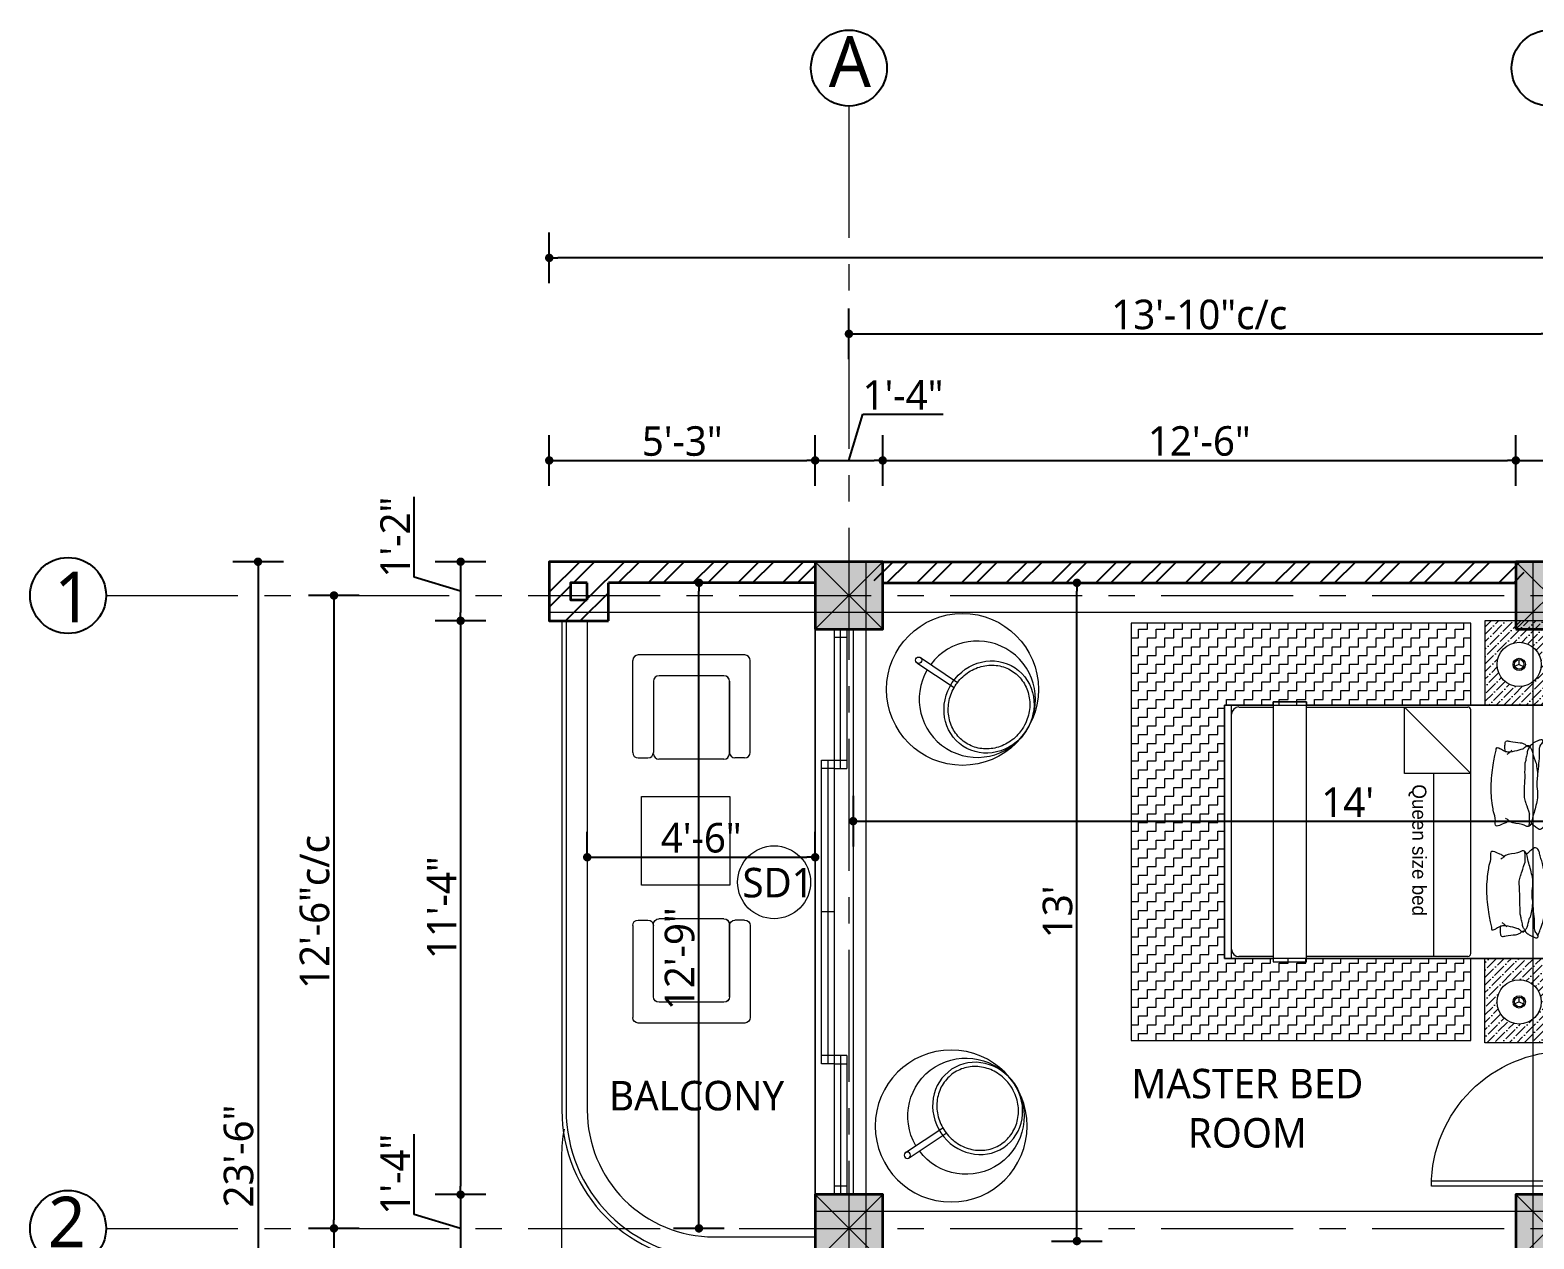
# Model space of a CAD drawing. Header units: inches. Extents: x 17146 to 31738, y -8920 to -2452.
# Drawn here: x 26143.4 to 26499.7, y -5182 to -4895.5 of the extents above; entities that cross this region are included whole.
import ezdxf

# ---------------------------------------------------------------- set-up
doc = ezdxf.new("R2010")
doc.units = ezdxf.units.IN
doc.header["$LTSCALE"] = 25
doc.header["$MEASUREMENT"] = 0
doc.header["$PDMODE"] = 3
doc.linetypes.add('CENTER', pattern=[2, 1.25, -0.25, 0.25, -0.25])
doc.layers.get('Defpoints').update_dxf_attribs({"color": 251})
for name, color, linetype in [('A-HATCH', 7, 'Continuous'), ('Text-external', 7, 'Continuous'), ('Text-internal', 7, 'Continuous')]:
    doc.layers.add(name, color=color, linetype=linetype)
for name, color, linetype, lineweight in [('A_Grid Name', 216, 'Continuous', 5), ('Center line', 252, 'CENTER', 20), ('Column', 130, 'Continuous', 35), ('Dim-external', 151, 'Continuous', 9), ('Dim-internal', 150, 'Continuous', 9), ('Door-window', 40, 'Continuous', 15), ('Elevation2', 212, 'Continuous', 20), ('Elevation3', 74, 'Continuous', 13), ('Furniture', 125, 'Continuous', 20), ('Hatch', 253, 'Continuous', 13), ('sill', 30, 'Continuous', 20), ('text window', 212, 'Continuous', 20), ('Wall-Section', 6, 'Continuous', 35)]:
    doc.layers.add(name, color=color, linetype=linetype, lineweight=lineweight)
doc.styles.add('caption 1in-8ft', font='trebuc.ttf', dxfattribs={"height": 12})
doc.styles.add('int text 1in-8ft', font='trebuc.ttf', dxfattribs={"height": 7})
doc.styles.add('WD-75', font='ARIALN.TTF', dxfattribs={"height": 150})
doc.dimstyles.new('dim 1in-8ft', dxfattribs={"dimtxt": 7, "dimasz": 2, "dimexe": 6, "dimexo": 6, "dimgap": 1, "dimtad": 1, "dimdec": 0, "dimzin": 0, "dimdsep": 46, "dimlunit": 4, "dimtxsty": 'int text 1in-8ft', "dimblk": 'DOT', "dimcen": 4, "dimdle": 6, "dimclrt": 7, "dimadec": 0, "dimazin": 0, "dimtfac": 1, "dimtdec": 0, "dimtofl": 0, "dimtmove": 0, "dimatfit": 3, "dimfxl": 6, "dimfxlon": 1, "dimtolj": 1, "dimtzin": 0, "dimarcsym": 0})
doc.dimstyles.new('dim 1in-8ft c-c', dxfattribs={"dimtxt": 7, "dimasz": 2, "dimexe": 6, "dimexo": 6, "dimgap": 1, "dimtad": 1, "dimdec": 0, "dimzin": 0, "dimdsep": 46, "dimlunit": 4, "dimtxsty": 'int text 1in-8ft', "dimblk": 'DOT', "dimcen": 4, "dimdle": 6, "dimclrt": 7, "dimadec": 0, "dimazin": 0, "dimtfac": 1, "dimtdec": 0, "dimtofl": 0, "dimtmove": 0, "dimatfit": 3, "dimfxl": 6, "dimfxlon": 1, "dimtolj": 1, "dimtzin": 0, "dimarcsym": 0})

# ---------------------------------------------------------------- blocks, each defined once
blk = doc.blocks.new('*U10')
at = {"lineweight": 20}
for points in [[(-2, 1.5), (-2, 33.5), (-3.25, 33.47), (-3.25, 1.5)], [(-36, 1.5), (-36, -1.5), (-33.5, -1.5), (-33.5, 0.25), (-34, 0.25), (-34, 1.5)], [(0, 1.5), (0, -1.5), (-2.5, -1.5), (-2.5, 0.25), (-2, 0.25), (-2, 1.5)]]:
    blk.add_lwpolyline(points, close=True, dxfattribs=at)
at = {"lineweight": 13}
blk.add_arc((-2, 1.5), 32, 90, 180, dxfattribs=at)
at = {"layer": 'Defpoints'}
blk.add_line((-2.5, 0.25), (-33.5, 0.25), dxfattribs=at)
blk = doc.blocks.new('col')
at = {"layer": 'Hatch'}
h = blk.add_hatch(color=256, dxfattribs=at)
h.dxf.hatch_style = 1
h.paths.add_polyline_path([(-8, -8), (8, -8), (8, 8), (-8, 8)])
at = {"layer": 'Column'}
blk.add_lwpolyline([(-8, -8), (8, -8), (8, 8), (-8, 8)], close=True, dxfattribs=at)
at = {"layer": 'Dim-external'}
for p, q in [((-8, 8), (8, -8)), ((8, 8), (-8, -8))]:
    blk.add_line(p, q, dxfattribs=at)
blk = doc.blocks.new('gridd')
at = {"layer": 'Dim-external'}
for p in [(2, 0), (168, 0), (2, -150), (168, -150)]:
    blk.add_blockref('col', p, dxfattribs=at)
blk = doc.blocks.new('GFHH')
at = {"layer": 'Elevation2', "linetype": 'ByBlock'}
h = blk.add_hatch(dxfattribs=at)
h.set_pattern_fill('ZIGZAG', color=252, scale=500)
h.set_pattern_definition([(360, (690508.877, -565585.635), (62.5, 62.5), [62.5, -62.5]), (90, (690571.377, -565585.635), (-62.5, 62.5), [62.5, -62.5])])
edge = h.paths.add_edge_path()
edge.add_line((-650, 900), (-650, 1484))
edge.add_line((-650, 1484), (-3065, 1484))
edge.add_line((-3065, 1484), (-3065, -1484))
edge.add_line((-3065, -1484), (-650, -1484))
edge.add_line((-650, -1484), (-650, -900))
edge.add_line((-650, -900), (-2400, -900))
edge.add_line((-2400, -900), (-2400, 900))
edge.add_line((-2400, 900), (-650, 900))
at = {"layer": 'Hatch', "true_color": 0x8a5224}
h = blk.add_hatch(dxfattribs=at)
h.set_pattern_fill('ANSI36', color=27, scale=300)
edge = h.paths.add_edge_path(flags=16)
edge.add_arc((-306, 1190), 157, 0, 360)
edge = h.paths.add_edge_path()
edge.add_line((-50, 900), (-50, 1500))
edge.add_line((-50, 1500), (-550, 1500))
edge.add_line((-550, 1500), (-550, 900))
edge.add_line((-550, 900), (-50, 900))
h = blk.add_hatch(dxfattribs=at)
h.set_pattern_fill('ANSI36', color=27, scale=300)
edge = h.paths.add_edge_path(flags=16)
edge.add_arc((-306, -1210), 157, 0, 360)
edge = h.paths.add_edge_path()
edge.add_line((-50, -900), (-50, -1500))
edge.add_line((-50, -1500), (-550, -1500))
edge.add_line((-550, -1500), (-550, -900))
edge.add_line((-550, -900), (-50, -900))
at = {"layer": 'Elevation2', "linetype": 'ByBlock'}
for points in [[(-50, 900), (-50, 1500), (-550, 1500), (-550, 900), (-50, 900)], [(-2400, -900), (-2400, 900)], [(-2055, 900), (-2400, 900)], [(-2055, 900), (-2055, 925), (-1817, 925), (-1817, 900)], [(-1817, -900), (0, -900), (0, 900), (-1817, 900)], [(-2398, -900), (-2055, -900)], [(-2055, -900), (-2055, -925), (-1817, -925), (-1817, -900)], [(-50, -900), (-50, -1500), (-550, -1500), (-550, -900), (-50, -900)]]:
    blk.add_lwpolyline(points, dxfattribs=at)
at = {"layer": 'Elevation3', "linetype": 'ByBlock'}
for p, q in [((-2400, 900), (-2055, 900)), ((-2400, 900), (-2055, 900)), ((-2400, 900), (-2400, -900)), ((-2400, 900), (-2400, -900)), ((-2350, -900), (-2350, 900)), ((-2298, 887), (-2055, 887)), ((-2055, 925), (-2055, -925)), ((-1817, 925), (-2055, 925)), ((-1817, -925), (-1817, 925)), ((-1817, 887), (-671, 887)), ((-1122, 415), (-1122, 887)), ((-1122, 887), (-650, 415)), ((-671, 887), (-671, 887)), ((-650, 900), (-50, 900)), ((-650, -866), (-650, 866)), ((-650, 415), (-1122, 415)), ((-912, -887), (-912, 415)), ((-2400, -900), (-2325, -900)), ((-2400, -900), (-2055, -900)), ((-2265, -887), (-2298, -887)), ((-2055, -887), (-2298, -887)), ((-2055, -925), (-1817, -925)), ((-671, -887), (-1817, -887)), ((-50, -900), (-1817, -900)), ((-1817, -900), (-50, -900)), ((-671, -887), (-671, -887)), ((-650, -900), (-650, -900))]:
    blk.add_line(p, q, dxfattribs=at)
at = {"layer": 'Elevation3', "color": 252, "linetype": 'ByBlock'}
blk.add_lwpolyline([(-650, 900), (-650, 1484), (-3065, 1484), (-3065, -1484), (-650, -1484), (-650, -900), (-2400, -900), (-2400, 900), (-650, 900)], dxfattribs=at)
at = {"layer": 'Elevation3', "linetype": 'ByBlock'}
for points in [[(-306, 1190), (-337, 1177)], [(-306, 1190), (-306, 1224)], [(-306, 1190), (-275, 1176)], [(-50, -900), (-50, 900)], [(-306, -1210), (-337, -1223)], [(-306, -1210), (-306, -1176)], [(-306, -1210), (-275, -1224)]]:
    blk.add_lwpolyline(points, dxfattribs=at)
for centre, radius in [((-306, 1190), 157), ((-306, 1190), 43.9), ((-306, 1190), 34), ((-306, -1210), 157), ((-306, -1210), 43.9), ((-306, -1210), 34)]:
    blk.add_circle(centre, radius, dxfattribs=at)
for centre, radius, start, end in [((-2298, 835), 52.5, 90, 179.9999), ((-671, 866), 21, 360, 90), ((-2298, -835), 52.5, 180, 269.9997), ((-671, -866), 21, 270, 360)]:
    blk.add_arc(centre, radius, start, end, dxfattribs=at)
for points, knots in [([(-406, 573), (-407, 586), (-409, 605), (-406, 627), (-406, 642), (-389, 650), (-372, 639), (-292, 634), (-274, 627), (-261, 619), (-252, 611), (-244, 607), (-234, 605), (-225, 618), (-209, 626), (-194, 642), (-175, 646), (-160, 655), (-143, 658), (-137, 645), (-142, 634), (-151, 624), (-160, 609), (-165, 591), (-164, 573), (-164, 513), (-170, 460), (-176, 411)], [0, 0, 0, 0, 39.279679, 56.298797, 67.843727, 83.025594, 100.916595, 124.893337, 144.655275, 159.022917, 170.926251, 178.741009, 186.714563, 200.228748, 218.957243, 241.653385, 263.756398, 274.120971, 296.098831, 301.18415, 313.507406, 328.27079, 343.925505, 365.299491, 382.763969, 396.259244, 544.552639, 544.552639, 544.552639, 544.552639]), ([(-469, 579), (-473, 567), (-480, 538), (-491, 485), (-499, 418), (-506, 340), (-505, 261), (-497, 195), (-488, 134), (-470, 95), (-480, 39), (-445, 42), (-421, 59), (-394, 64), (-381, 82), (-365, 61), (-283, 57), (-262, 41), (-243, 34), (-221, 50), (-215, 89), (-201, 136), (-186, 188), (-173, 243), (-178, 306), (-183, 358), (-173, 406), (-182, 448), (-185, 492), (-207, 532), (-209, 571), (-227, 598), (-245, 622), (-268, 595), (-292, 585), (-376, 565), (-407, 571), (-431, 586), (-450, 597), (-471, 599), (-470, 587), (-469, 579)], [0, 0, 0, 0, 37.675347, 90.949896, 161.600006, 241.028952, 326.329738, 396.799252, 441.386682, 506.500813, 543.556107, 555.733149, 600.114079, 630.749821, 640.498362, 652.454963, 690.466927, 711.616066, 730.444411, 744.806435, 787.228832, 842.265528, 892.665084, 948.518294, 1012.501781, 1081.053029, 1102.591058, 1159.126257, 1207.214011, 1234.191709, 1292.56178, 1315.805567, 1338.439412, 1362.510795, 1396.721915, 1424.668303, 1450.723197, 1483.408718, 1509.994007, 1519.126789, 1537.654429, 1537.654429, 1537.654429, 1537.654429]), ([(-359, 579), (-364, 573), (-375, 562), (-388, 553), (-395, 549)], [0, 0, 0, 0, 21.269619, 46.30416, 46.30416, 46.30416, 46.30416]), ([(-227, 614), (-228, 610), (-229, 602), (-239, 593), (-247, 583), (-250, 566), (-250, 548), (-259, 524), (-259, 498), (-267, 492), (-267, 468), (-266, 447), (-268, 428), (-267, 411), (-267, 400), (-267, 396)], [0, 0, 0, 0, 16.162314, 30.232094, 46.460824, 64.88182, 93.37719, 114.890434, 156.852411, 189.510156, 215.472282, 244.719372, 266.910563, 290.501654, 307.226996, 307.226996, 307.226996, 307.226996]), ([(-140, 638), (-138, 633), (-129, 616), (-121, 589), (-106, 554), (-100, 518), (-86, 475), (-87, 419), (-87, 356), (-87, 295), (-87, 244), (-86, 203), (-99, 166), (-107, 131), (-117, 91), (-127, 60), (-133, 34), (-145, 22), (-158, 13), (-177, 24), (-194, 35), (-209, 50), (-217, 57), (-220, 61)], [0, 0, 0, 0, 16.93626, 54.963102, 85.384586, 131.157263, 163.522863, 220.606873, 297.164288, 352.356861, 404.878817, 450.357535, 473.036625, 521.833866, 559.621534, 594.836482, 621.302432, 635.790156, 646.939544, 663.821432, 694.441308, 711.44347, 726.489475, 726.489475, 726.489475, 726.489475]), ([(-267, 396), (-272, 259), (-271, 244), (-263, 220), (-258, 198), (-232, 124)], [474.121553, 474.121553, 474.121553, 474.121553, 484.878784, 533.450276, 568.269013, 568.269013, 568.269013, 568.269013]), ([(-237, 39), (-235, 47), (-231, 64), (-233, 93), (-232, 114), (-232, 124)], [0.869434, 0.869434, 0.869434, 0.869434, 30.757575, 68.157145, 107.969584, 107.969584, 107.969584, 107.969584]), ([(-374, 74), (-377, 76), (-386, 85), (-396, 92), (-403, 96)], [11.828702, 11.828702, 11.828702, 11.828702, 26.587025, 57.880202, 57.880202, 57.880202, 57.880202]), ([(-503, -678), (-506, -666), (-513, -636), (-524, -583), (-532, -516), (-539, -438), (-538, -359), (-530, -293), (-521, -232), (-504, -193), (-514, -138), (-478, -140), (-455, -157), (-427, -163), (-414, -180), (-398, -159), (-316, -155), (-295, -140), (-276, -132), (-254, -149), (-248, -188), (-235, -234), (-220, -286), (-207, -342), (-211, -405), (-217, -456), (-207, -505), (-215, -546), (-219, -591), (-241, -630), (-242, -669), (-261, -696), (-279, -721), (-301, -693), (-325, -684), (-410, -663), (-440, -669), (-465, -685), (-483, -696), (-505, -698), (-504, -686), (-503, -678)], [0, 0, 0, 0, 37.675347, 90.949896, 161.600006, 241.028952, 326.329738, 396.799252, 441.386682, 506.500813, 543.556107, 555.733149, 600.114079, 630.749821, 640.498362, 652.454963, 690.466927, 711.616066, 730.444411, 744.806435, 787.228832, 842.265528, 892.665084, 948.518294, 1012.501781, 1081.053029, 1102.591058, 1159.126257, 1207.214011, 1234.191709, 1292.56178, 1315.805567, 1338.439412, 1362.510795, 1396.721915, 1424.668303, 1450.723197, 1483.408718, 1509.994007, 1519.126789, 1537.654429, 1537.654429, 1537.654429, 1537.654429]), ([(-408, -172), (-410, -175), (-419, -183), (-429, -190), (-436, -195)], [11.828702, 11.828702, 11.828702, 11.828702, 26.587025, 57.880202, 57.880202, 57.880202, 57.880202]), ([(-270, -137), (-268, -145), (-264, -163), (-266, -191), (-266, -212), (-266, -222)], [0.869434, 0.869434, 0.869434, 0.869434, 30.757575, 68.157145, 107.969584, 107.969584, 107.969584, 107.969584]), ([(-174, -736), (-171, -731), (-163, -715), (-154, -688), (-139, -652), (-134, -616), (-120, -573), (-120, -517), (-120, -455), (-120, -393), (-120, -342), (-119, -301), (-132, -264), (-140, -229), (-151, -190), (-161, -158), (-166, -133), (-178, -120), (-191, -111), (-210, -122), (-227, -134), (-242, -148), (-250, -156), (-254, -159)], [0, 0, 0, 0, 16.93626, 54.963102, 85.384586, 131.157263, 163.522863, 220.606873, 297.164288, 352.356861, 404.878817, 450.357535, 473.036625, 521.833866, 559.621534, 594.836482, 621.302432, 635.790156, 646.939544, 663.821432, 694.441308, 711.44347, 726.489475, 726.489475, 726.489475, 726.489475]), ([(-301, -494), (-306, -358), (-305, -342), (-296, -318), (-291, -296), (-266, -222)], [474.121553, 474.121553, 474.121553, 474.121553, 484.878784, 533.450276, 568.269013, 568.269013, 568.269013, 568.269013]), ([(-440, -671), (-440, -684), (-442, -703), (-440, -725), (-439, -741), (-422, -748), (-405, -738), (-325, -733), (-308, -725), (-294, -717), (-286, -709), (-277, -706), (-267, -704), (-258, -717), (-242, -725), (-227, -740), (-208, -744), (-193, -754), (-176, -756), (-170, -743), (-175, -732), (-184, -722), (-193, -707), (-198, -689), (-197, -672), (-197, -612), (-204, -558), (-210, -509)], [0, 0, 0, 0, 39.279679, 56.298797, 67.843727, 83.025594, 100.916595, 124.893337, 144.655275, 159.022917, 170.926251, 178.741009, 186.714563, 200.228748, 218.957243, 241.653385, 263.756398, 274.120971, 296.098831, 301.18415, 313.507406, 328.27079, 343.925505, 365.299491, 382.763969, 396.259244, 544.552639, 544.552639, 544.552639, 544.552639]), ([(-260, -713), (-261, -708), (-263, -700), (-272, -691), (-280, -681), (-283, -664), (-283, -646), (-292, -623), (-293, -597), (-300, -590), (-300, -566), (-299, -546), (-301, -526), (-300, -509), (-301, -498), (-301, -494)], [0, 0, 0, 0, 16.162314, 30.232094, 46.460824, 64.88182, 93.37719, 114.890434, 156.852411, 189.510156, 215.472282, 244.719372, 266.910563, 290.501654, 307.226996, 307.226996, 307.226996, 307.226996]), ([(-393, -677), (-398, -672), (-408, -660), (-421, -652), (-428, -647)], [0, 0, 0, 0, 21.269619, 46.30416, 46.30416, 46.30416, 46.30416])]:
    blk.add_open_spline(points, degree=3, knots=knots, dxfattribs=at)
at = {"layer": 'Text-external', "insert": (-966, -131), "char_height": 100, "attachment_point": 2, "rotation": 270, "style": 'WD-75'}
blk.add_mtext_dynamic_manual_height_columns('{\\fCentury Gothic|b0|i0|c0|p34;Queen size bed}', width=1921.11, gutter_width=1, heights=[0], dxfattribs=at)
blk = doc.blocks.new('Cocoon')
for p, q in [((0, 0.75), (-10.61, 0.75)), ((0, -0.75), (-10.61, -0.75))]:
    blk.add_line(p, q)
for centre, radius in [((-12.49, 0), 18), ((0, 0), 0.75)]:
    blk.add_circle(centre, radius)
blk.add_arc((-16.7, 0), 13.78, 3.1193, 356.8807)
blk.add_ellipse((-20.03, 0), major_axis=(0, 11.13), ratio=0.938886, start_param=-4.712389, end_param=1.570796)
blk.add_open_spline([(-29.49, 0), (-29.49, -0.74), (-29.41, -1.49), (-29, -3.43), (-28.54, -4.6), (-27.24, -6.68), (-26.41, -7.58), (-24.51, -9.01), (-23.44, -9.53), (-21.19, -10.13), (-20.02, -10.21), (-17.73, -9.91), (-16.61, -9.53), (-14.56, -8.36), (-13.64, -7.57), (-12.12, -5.68), (-11.52, -4.58), (-10.74, -2.22), (-10.55, -0.96), (-10.62, 1.55), (-10.87, 2.79), (-11.78, 5.1), (-12.44, 6.16), (-14.06, 7.95), (-15.02, 8.68), (-17.12, 9.72), (-18.26, 10.03), (-20.57, 10.19), (-21.73, 10.05), (-23.94, 9.31), (-24.98, 8.72), (-26.8, 7.18), (-27.58, 6.22), (-28.77, 4.07), (-29.17, 2.87), (-29.45, 1.09), (-29.49, 0.55), (-29.49, 0)], degree=3, knots=[-4.712389, -4.712389, -4.712389, -4.712389, -4.493837, -4.493837, -4.124866, -4.124866, -3.755896, -3.755896, -3.386925, -3.386925, -3.017955, -3.017955, -2.648984, -2.648984, -2.280014, -2.280014, -1.911043, -1.911043, -1.542073, -1.542073, -1.173102, -1.173102, -0.804132, -0.804132, -0.435161, -0.435161, -0.066191, -0.066191, 0.30278, 0.30278, 0.67175, 0.67175, 1.040721, 1.040721, 1.409691, 1.409691, 1.570796, 1.570796, 1.570796, 1.570796])
blk = doc.blocks.new('sd')
at = {"layer": 'Door-window'}
for p, q in [((0, 135), (0, 102)), ((3, 135), (0, 135)), ((3, 133), (0, 133)), ((1.5, 102), (1.5, 135)), ((3, 135), (3, 102)), ((-1.5, 104), (-1.5, 32)), ((0, 104), (3, 104)), ((0, 102), (-3, 102)), ((0, 102), (3, 102)), ((0, 68), (-3, 68)), ((0, 34), (-3, 34)), ((0, 34), (0, 1)), ((3, 34), (0, 34)), ((1.5, 34), (1.5, 1)), ((3, 34), (3, 1)), ((0, 32), (3, 32)), ((3, 3), (0, 3)), ((3, 1), (0, 1))]:
    blk.add_line(p, q, dxfattribs=at)
blk.add_lwpolyline([(-3, 104), (0, 104), (0, 32), (-3, 32)], close=True, dxfattribs=at)
blk = doc.blocks.new('sofa_1seater')
for p, q in [((15.4, 0.01), (-15.4, -0.01)), ((-17, -28.25), (-17, -1.61)), ((17, -28.22), (17, -1.59)), ((-11, -7.61), (-11, -28.25)), ((9.4, -6.01), (-9.4, -6.01)), ((11, -7.56), (11, -28.61)), ((11, -7.59), (11, -28.59)), ((11, -28.59), (11, -7.59)), ((-15.4, -29.85), (-12.6, -29.85)), ((9.4, -30.21), (-9.4, -30.21)), ((15.4, -29.82), (12.6, -29.82))]:
    blk.add_line(p, q)
for centre, major_axis, start_param, end_param in [((15.4, -1.59), (-1.13, 1.13), 3.926991, 5.497787), ((-15.4, -1.61), (1.13, 1.13), 0.785398, 2.356194), ((-9.4, -7.61), (1.13, 1.13), 0.785398, 2.356194), ((9.4, -7.59), (-1.13, 1.13), 3.926991, 5.497787), ((9.4, -7.59), (-1.13, 1.13), 3.926991, 5.497787), ((9.4, -7.61), (-1.13, 1.13), 3.926991, 5.497787), ((-15.4, -28.25), (-1.13, 1.13), 0.785398, 2.356194), ((-12.6, -28.25), (1.13, 1.13), 3.926991, 5.497787), ((-9.4, -28.61), (-1.13, 1.13), 0.785398, 2.356194), ((9.4, -28.59), (1.13, 1.13), 3.926991, 5.497787), ((9.4, -28.59), (1.13, 1.13), 3.926991, 5.497787), ((9.4, -28.61), (1.13, 1.13), 3.926991, 5.497787), ((12.6, -28.22), (-1.13, 1.13), 0.785398, 2.356194), ((15.4, -28.22), (1.13, 1.13), 3.926991, 5.497787)]:
    blk.add_ellipse(centre, major_axis=major_axis, ratio=1, start_param=start_param, end_param=end_param)
blk = doc.blocks.new('grid')
at = {"layer": 'Center line'}
for p, q in [((1, 115), (1, -388.73)), ((-175, -1), (774, -1)), ((-175, -151), (774, -151))]:
    blk.add_line(p, q, dxfattribs=at)
at = {"layer": 'Text-external'}
for centre in [(1, 124), (167, 124), (-184, -1), (-184, -151)]:
    blk.add_circle(centre, 9, dxfattribs=at)
at = {"layer": 'Text-external', "char_height": 12, "attachment_point": 1, "style": 'caption 1in-8ft'}
for s, insert, width in [('A', (-3.77, 131.52), 130.1671), ('1', (-187.28, 4.63), 5.971), ('2', (-188.77, -143.48), 7.7183)]:
    blk.add_mtext(s, dxfattribs=dict(at, insert=insert, width=width))
blk = doc.blocks.new('_Dot')
at = {"color": 0, "linetype": 'ByBlock', "lineweight": -2}
blk.add_line((-0.5, 0), (-1, 0), dxfattribs=at)
at = {"color": 0, "linetype": 'ByBlock', "const_width": 0.5}
blk.add_lwpolyline([(-0.25, 0, 1), (0.25, 0, 1)], format="xyb", close=True, dxfattribs=at)
blk = doc.blocks.new('*D281')
at = {"layer": 'Defpoints', "color": 0, "transparency": 16777216}
for p in [(26329.44, -4997.48), (26266.44, -5021.48), (26329.44, -5021.48)]:
    blk.add_point(p, dxfattribs=at)
at = {"layer": 'Dim-external', "color": 0, "lineweight": -2, "transparency": 16777216}
for p, q in [((26266.44, -5003.48), (26266.44, -4991.48)), ((26329.44, -5003.48), (26329.44, -4991.48)), ((26268.44, -4997.48), (26327.44, -4997.48))]:
    blk.add_line(p, q, dxfattribs=at)
at = {"layer": 'Dim-external', "color": 0, "lineweight": -2, "transparency": 16777216, "xscale": 2, "yscale": 2, "zscale": 2, "rotation": 180}
blk.add_blockref('_Dot', (26266.44, -4997.48), dxfattribs=at)
at = {"layer": 'Dim-external', "color": 0, "lineweight": -2, "transparency": 16777216, "xscale": 2, "yscale": 2, "zscale": 2}
blk.add_blockref('_Dot', (26329.44, -4997.48), dxfattribs=at)
at = {"layer": 'Dim-external', "color": 7, "transparency": 16777216, "insert": (26297.94, -4992.92), "char_height": 7, "attachment_point": 5, "style": 'int text 1in-8ft'}
blk.add_mtext('\\A1;5\'-3"', dxfattribs=at)
blk = doc.blocks.new('*D282')
at = {"layer": 'Defpoints', "color": 0, "transparency": 16777216}
for p in [(26345.44, -4997.48), (26329.44, -5021.48), (26345.44, -5021.48)]:
    blk.add_point(p, dxfattribs=at)
at = {"layer": 'Dim-external', "color": 0, "lineweight": -2, "transparency": 16777216}
for p, q in [((26337.44, -4997.48), (26340.74, -4986.48)), ((26340.74, -4986.48), (26359.77, -4986.48)), ((26329.44, -5003.48), (26329.44, -4991.48)), ((26345.44, -5003.48), (26345.44, -4991.48)), ((26331.44, -4997.48), (26343.44, -4997.48))]:
    blk.add_line(p, q, dxfattribs=at)
at = {"layer": 'Dim-external', "color": 0, "lineweight": -2, "transparency": 16777216, "xscale": 2, "yscale": 2, "zscale": 2, "rotation": 180}
blk.add_blockref('_Dot', (26329.44, -4997.48), dxfattribs=at)
at = {"layer": 'Dim-external', "color": 0, "lineweight": -2, "transparency": 16777216, "xscale": 2, "yscale": 2, "zscale": 2}
blk.add_blockref('_Dot', (26345.44, -4997.48), dxfattribs=at)
at = {"layer": 'Dim-external', "color": 7, "transparency": 16777216, "insert": (26350.25, -4981.98), "char_height": 7, "attachment_point": 5, "style": 'int text 1in-8ft'}
blk.add_mtext('\\A1;1\'-4"', dxfattribs=at)
blk = doc.blocks.new('*D283')
at = {"layer": 'Defpoints', "color": 0, "transparency": 16777216}
for p in [(26495.44, -4997.48), (26345.44, -5021.48), (26495.44, -5021.48)]:
    blk.add_point(p, dxfattribs=at)
at = {"layer": 'Dim-external', "color": 0, "lineweight": -2, "transparency": 16777216}
for p, q in [((26345.44, -5003.48), (26345.44, -4991.48)), ((26495.44, -5003.48), (26495.44, -4991.48)), ((26347.44, -4997.48), (26493.44, -4997.48))]:
    blk.add_line(p, q, dxfattribs=at)
at = {"layer": 'Dim-external', "color": 0, "lineweight": -2, "transparency": 16777216, "xscale": 2, "yscale": 2, "zscale": 2, "rotation": 180}
blk.add_blockref('_Dot', (26345.44, -4997.48), dxfattribs=at)
at = {"layer": 'Dim-external', "color": 0, "lineweight": -2, "transparency": 16777216, "xscale": 2, "yscale": 2, "zscale": 2}
blk.add_blockref('_Dot', (26495.44, -4997.48), dxfattribs=at)
at = {"layer": 'Dim-external', "color": 7, "transparency": 16777216, "insert": (26420.44, -4992.91), "char_height": 7, "attachment_point": 5, "style": 'int text 1in-8ft'}
blk.add_mtext('\\A1;12\'-6"', dxfattribs=at)
blk = doc.blocks.new('*D284')
at = {"layer": 'Defpoints', "color": 0, "transparency": 16777216}
for p in [(26511.44, -4997.48), (26495.44, -5021.48), (26511.44, -5021.48)]:
    blk.add_point(p, dxfattribs=at)
at = {"layer": 'Dim-external', "color": 0, "lineweight": -2, "transparency": 16777216}
for p, q in [((26503.44, -4997.48), (26506.74, -4986.48)), ((26506.74, -4986.48), (26525.77, -4986.48)), ((26495.44, -5003.48), (26495.44, -4991.48)), ((26511.44, -5003.48), (26511.44, -4991.48)), ((26497.44, -4997.48), (26509.44, -4997.48))]:
    blk.add_line(p, q, dxfattribs=at)
at = {"layer": 'Dim-external', "color": 0, "lineweight": -2, "transparency": 16777216, "xscale": 2, "yscale": 2, "zscale": 2, "rotation": 180}
blk.add_blockref('_Dot', (26495.44, -4997.48), dxfattribs=at)
at = {"layer": 'Dim-external', "color": 0, "lineweight": -2, "transparency": 16777216, "xscale": 2, "yscale": 2, "zscale": 2}
blk.add_blockref('_Dot', (26511.44, -4997.48), dxfattribs=at)
at = {"layer": 'Dim-external', "color": 7, "transparency": 16777216, "insert": (26516.25, -4981.98), "char_height": 7, "attachment_point": 5, "style": 'int text 1in-8ft'}
blk.add_mtext('\\A1;1\'-4"', dxfattribs=at)
blk = doc.blocks.new('*D250')
at = {"layer": 'Defpoints', "color": 0, "transparency": 16777216}
for p in [(26503.44, -4967.48), (26337.44, -5021.48), (26503.44, -5021.48)]:
    blk.add_point(p, dxfattribs=at)
at = {"layer": 'Dim-external', "color": 0, "lineweight": -2, "transparency": 16777216}
for p, q in [((26337.44, -4973.48), (26337.44, -4961.48)), ((26503.44, -4973.48), (26503.44, -4961.48)), ((26339.44, -4967.48), (26501.44, -4967.48))]:
    blk.add_line(p, q, dxfattribs=at)
at = {"layer": 'Dim-external', "color": 0, "lineweight": -2, "transparency": 16777216, "xscale": 2, "yscale": 2, "zscale": 2, "rotation": 180}
blk.add_blockref('_Dot', (26337.44, -4967.48), dxfattribs=at)
at = {"layer": 'Dim-external', "color": 0, "lineweight": -2, "transparency": 16777216, "xscale": 2, "yscale": 2, "zscale": 2}
blk.add_blockref('_Dot', (26503.44, -4967.48), dxfattribs=at)
at = {"layer": 'Dim-external', "color": 7, "transparency": 16777216, "insert": (26420.44, -4962.92), "char_height": 7, "attachment_point": 5, "style": 'int text 1in-8ft'}
blk.add_mtext('\\A1;13\'-10"c/c', dxfattribs=at)
blk = doc.blocks.new('*D253')
at = {"layer": 'Defpoints', "color": 0, "transparency": 16777216}
for p in [(26266.44, -4949.48), (26266.44, -5021.48), (26913.44, -5021.48)]:
    blk.add_point(p, dxfattribs=at)
at = {"layer": 'Dim-external', "color": 0, "lineweight": -2, "transparency": 16777216}
for p, q in [((26266.44, -4955.48), (26266.44, -4943.48)), ((26913.44, -4955.48), (26913.44, -4943.48)), ((26911.44, -4949.48), (26268.44, -4949.48))]:
    blk.add_line(p, q, dxfattribs=at)
at = {"layer": 'Dim-external', "color": 0, "lineweight": -2, "transparency": 16777216, "xscale": 2, "yscale": 2, "zscale": 2, "rotation": 180}
blk.add_blockref('_Dot', (26266.44, -4949.48), dxfattribs=at)
at = {"layer": 'Dim-external', "color": 0, "lineweight": -2, "transparency": 16777216, "xscale": 2, "yscale": 2, "zscale": 2}
blk.add_blockref('_Dot', (26913.44, -4949.48), dxfattribs=at)
at = {"layer": 'Dim-external', "color": 7, "transparency": 16777216, "insert": (26589.94, -4944.92), "char_height": 7, "attachment_point": 5, "style": 'int text 1in-8ft'}
blk.add_mtext('\\A1;53\'-11"', dxfattribs=at)
blk = doc.blocks.new('*D264')
at = {"layer": 'Defpoints', "color": 0, "transparency": 16777216}
for p in [(26299.44, -5021.48), (26245.44, -5035.48), (26299.44, -5035.48)]:
    blk.add_point(p, dxfattribs=at)
at = {"layer": 'Dim-external', "color": 0, "lineweight": -2, "transparency": 16777216}
for p, q in [((26234.42, -5025.18), (26234.42, -5006.14)), ((26251.44, -5021.48), (26239.44, -5021.48)), ((26245.44, -5023.48), (26245.44, -5033.48)), ((26245.44, -5028.48), (26234.42, -5025.18)), ((26251.44, -5035.48), (26239.44, -5035.48))]:
    blk.add_line(p, q, dxfattribs=at)
at = {"layer": 'Dim-external', "color": 0, "lineweight": -2, "transparency": 16777216, "xscale": 2, "yscale": 2, "zscale": 2}
for p, rotation in [((26245.44, -5021.48), 90), ((26245.44, -5035.48), 270)]:
    blk.add_blockref('_Dot', p, dxfattribs=dict(at, rotation=rotation))
at = {"layer": 'Dim-external', "color": 7, "transparency": 16777216, "insert": (26229.91, -5015.66), "char_height": 7, "attachment_point": 5, "rotation": 90, "style": 'int text 1in-8ft'}
blk.add_mtext('\\A1;1\'-2"', dxfattribs=at)
blk = doc.blocks.new('*D265')
at = {"layer": 'Defpoints', "color": 0, "transparency": 16777216}
for p in [(26299.44, -5035.48), (26245.44, -5171.48), (26329.44, -5171.48)]:
    blk.add_point(p, dxfattribs=at)
at = {"layer": 'Dim-external', "color": 0, "lineweight": -2, "transparency": 16777216}
for p, q in [((26251.44, -5035.48), (26239.44, -5035.48)), ((26245.44, -5037.48), (26245.44, -5169.48)), ((26251.44, -5171.48), (26239.44, -5171.48))]:
    blk.add_line(p, q, dxfattribs=at)
at = {"layer": 'Dim-external', "color": 0, "lineweight": -2, "transparency": 16777216, "xscale": 2, "yscale": 2, "zscale": 2}
for p, rotation in [((26245.44, -5035.48), 90), ((26245.44, -5171.48), 270)]:
    blk.add_blockref('_Dot', p, dxfattribs=dict(at, rotation=rotation))
at = {"layer": 'Dim-external', "color": 7, "transparency": 16777216, "insert": (26240.94, -5103.48), "char_height": 7, "attachment_point": 5, "rotation": 90, "style": 'int text 1in-8ft'}
blk.add_mtext('\\A1;11\'-4"', dxfattribs=at)
blk = doc.blocks.new('*D266')
at = {"layer": 'Defpoints', "color": 0, "transparency": 16777216}
for p in [(26497.44, -5171.48), (26245.44, -5187.48), (26329.44, -5187.48)]:
    blk.add_point(p, dxfattribs=at)
at = {"layer": 'Dim-external', "color": 0, "lineweight": -2, "transparency": 16777216}
for p, q in [((26234.44, -5176.18), (26234.44, -5157.15)), ((26251.44, -5171.48), (26239.44, -5171.48)), ((26245.44, -5179.48), (26234.44, -5176.18)), ((26245.44, -5173.48), (26245.44, -5185.48)), ((26251.44, -5187.48), (26239.44, -5187.48))]:
    blk.add_line(p, q, dxfattribs=at)
at = {"layer": 'Dim-external', "color": 0, "lineweight": -2, "transparency": 16777216, "xscale": 2, "yscale": 2, "zscale": 2}
for p, rotation in [((26245.44, -5171.48), 90), ((26245.44, -5187.48), 270)]:
    blk.add_blockref('_Dot', p, dxfattribs=dict(at, rotation=rotation))
at = {"layer": 'Dim-external', "color": 7, "transparency": 16777216, "insert": (26229.94, -5166.66), "char_height": 7, "attachment_point": 5, "rotation": 90, "style": 'int text 1in-8ft'}
blk.add_mtext('\\A1;1\'-4"', dxfattribs=at)
blk = doc.blocks.new('*D269')
at = {"layer": 'Defpoints', "color": 0, "transparency": 16777216}
for p in [(26337.44, -5029.48), (26215.44, -5179.48), (26337.44, -5179.48)]:
    blk.add_point(p, dxfattribs=at)
at = {"layer": 'Dim-external', "color": 0, "lineweight": -2, "transparency": 16777216}
for p, q in [((26221.44, -5029.48), (26209.44, -5029.48)), ((26215.44, -5031.48), (26215.44, -5177.48)), ((26221.44, -5179.48), (26209.44, -5179.48))]:
    blk.add_line(p, q, dxfattribs=at)
at = {"layer": 'Dim-external', "color": 0, "lineweight": -2, "transparency": 16777216, "xscale": 2, "yscale": 2, "zscale": 2}
for p, rotation in [((26215.44, -5029.48), 90), ((26215.44, -5179.48), 270)]:
    blk.add_blockref('_Dot', p, dxfattribs=dict(at, rotation=rotation))
at = {"layer": 'Dim-external', "color": 7, "transparency": 16777216, "insert": (26210.86, -5104.48), "char_height": 7, "attachment_point": 5, "rotation": 90, "style": 'int text 1in-8ft'}
blk.add_mtext('\\A1;12\'-6"c/c', dxfattribs=at)
blk = doc.blocks.new('*D270')
at = {"layer": 'Defpoints', "color": 0, "transparency": 16777216}
for p in [(26337.44, -5179.48), (26215.44, -5300.3), (26337.44, -5300.3)]:
    blk.add_point(p, dxfattribs=at)
at = {"layer": 'Dim-external', "color": 0, "lineweight": -2, "transparency": 16777216}
for p, q in [((26221.44, -5179.48), (26209.44, -5179.48)), ((26215.44, -5181.48), (26215.44, -5298.3)), ((26221.44, -5300.3), (26209.44, -5300.3))]:
    blk.add_line(p, q, dxfattribs=at)
at = {"layer": 'Dim-external', "color": 0, "lineweight": -2, "transparency": 16777216, "xscale": 2, "yscale": 2, "zscale": 2}
for p, rotation in [((26215.44, -5179.48), 90), ((26215.44, -5300.3), 270)]:
    blk.add_blockref('_Dot', p, dxfattribs=dict(at, rotation=rotation))
at = {"layer": 'Dim-external', "color": 7, "transparency": 16777216, "insert": (26210.88, -5239.89), "char_height": 7, "attachment_point": 5, "rotation": 90, "style": 'int text 1in-8ft'}
blk.add_mtext('\\A1;10\'-1"c/c', dxfattribs=at)
blk = doc.blocks.new('*D271')
at = {"layer": 'Defpoints', "color": 0, "transparency": 16777216}
for p in [(26299.44, -5021.48), (26197.44, -5303.22), (26266.44, -5303.22)]:
    blk.add_point(p, dxfattribs=at)
at = {"layer": 'Dim-external', "color": 0, "lineweight": -2, "transparency": 16777216}
for p, q in [((26203.44, -5021.48), (26191.44, -5021.48)), ((26197.44, -5023.48), (26197.44, -5301.22)), ((26203.44, -5303.22), (26191.44, -5303.22))]:
    blk.add_line(p, q, dxfattribs=at)
at = {"layer": 'Dim-external', "color": 0, "lineweight": -2, "transparency": 16777216, "xscale": 2, "yscale": 2, "zscale": 2}
for p, rotation in [((26197.44, -5021.48), 90), ((26197.44, -5303.22), 270)]:
    blk.add_blockref('_Dot', p, dxfattribs=dict(at, rotation=rotation))
at = {"layer": 'Dim-external', "color": 7, "transparency": 16777216, "insert": (26192.86, -5162.35), "char_height": 7, "attachment_point": 5, "rotation": 90, "style": 'int text 1in-8ft'}
blk.add_mtext('\\A1;23\'-6"', dxfattribs=at)
blk = doc.blocks.new('*D443')
at = {"layer": 'Defpoints', "color": 0, "transparency": 16777216}
for p in [(26338.44, -5037.48), (26506.44, -5035.48), (26506.44, -5082.97)]:
    blk.add_point(p, dxfattribs=at)
at = {"layer": 'Dim-internal', "color": 0, "lineweight": -2, "transparency": 16777216}
for p, q in [((26338.44, -5076.97), (26338.44, -5088.97)), ((26506.44, -5076.97), (26506.44, -5088.97)), ((26340.44, -5082.97), (26504.44, -5082.97))]:
    blk.add_line(p, q, dxfattribs=at)
at = {"layer": 'Dim-internal', "color": 0, "lineweight": -2, "transparency": 16777216, "xscale": 2, "yscale": 2, "zscale": 2, "rotation": 180}
blk.add_blockref('_Dot', (26338.44, -5082.97), dxfattribs=at)
at = {"layer": 'Dim-internal', "color": 0, "lineweight": -2, "transparency": 16777216, "xscale": 2, "yscale": 2, "zscale": 2}
blk.add_blockref('_Dot', (26506.44, -5082.97), dxfattribs=at)
at = {"layer": 'Dim-internal', "color": 7, "transparency": 16777216, "insert": (26455.6, -5078.47), "char_height": 7, "attachment_point": 5, "style": 'int text 1in-8ft'}
blk.add_mtext("\\A1;14'", dxfattribs=at)
blk = doc.blocks.new('*D449')
at = {"layer": 'Defpoints', "color": 0, "transparency": 16777216}
for p in [(26345.44, -5026.48), (26391.45, -5026.48), (26368.44, -5182.48)]:
    blk.add_point(p, dxfattribs=at)
at = {"layer": 'Dim-internal', "color": 0, "lineweight": -2, "transparency": 16777216}
for p, q in [((26385.45, -5026.48), (26397.45, -5026.48)), ((26391.45, -5180.48), (26391.45, -5028.48)), ((26385.45, -5182.48), (26397.45, -5182.48))]:
    blk.add_line(p, q, dxfattribs=at)
at = {"layer": 'Dim-internal', "color": 0, "lineweight": -2, "transparency": 16777216, "xscale": 2, "yscale": 2, "zscale": 2}
for p, rotation in [((26391.45, -5026.48), 90), ((26391.45, -5182.48), 270)]:
    blk.add_blockref('_Dot', p, dxfattribs=dict(at, rotation=rotation))
at = {"layer": 'Dim-internal', "color": 7, "transparency": 16777216, "insert": (26386.89, -5104.48), "char_height": 7, "attachment_point": 5, "rotation": 90, "style": 'int text 1in-8ft'}
blk.add_mtext("\\A1;13'", dxfattribs=at)
blk = doc.blocks.new('*D445')
at = {"layer": 'Defpoints', "color": 0, "transparency": 16777216}
for p in [(26329.44, -5091.52), (26275.44, -5096.48), (26329.44, -5096.48)]:
    blk.add_point(p, dxfattribs=at)
at = {"layer": 'Dim-internal', "color": 0, "lineweight": -2, "transparency": 16777216}
for p, q in [((26275.44, -5091.52), (26275.44, -5085.52)), ((26329.44, -5091.52), (26329.44, -5085.52)), ((26277.44, -5091.52), (26327.44, -5091.52))]:
    blk.add_line(p, q, dxfattribs=at)
at = {"layer": 'Dim-internal', "color": 0, "lineweight": -2, "transparency": 16777216, "xscale": 2, "yscale": 2, "zscale": 2, "rotation": 180}
blk.add_blockref('_Dot', (26275.44, -5091.52), dxfattribs=at)
at = {"layer": 'Dim-internal', "color": 0, "lineweight": -2, "transparency": 16777216, "xscale": 2, "yscale": 2, "zscale": 2}
blk.add_blockref('_Dot', (26329.44, -5091.52), dxfattribs=at)
at = {"layer": 'Dim-internal', "color": 7, "transparency": 16777216, "insert": (26302.44, -5086.95), "char_height": 7, "attachment_point": 5, "style": 'int text 1in-8ft'}
blk.add_mtext('\\A1;4\'-6"', dxfattribs=at)
blk = doc.blocks.new('*D446')
at = {"layer": 'Defpoints', "color": 0, "transparency": 16777216}
for p in [(26301.91, -5026.48), (26329.44, -5026.48), (26317.44, -5179.48)]:
    blk.add_point(p, dxfattribs=at)
at = {"layer": 'Dim-internal', "color": 0, "lineweight": -2, "transparency": 16777216}
for p, q in [((26307.91, -5026.48), (26295.91, -5026.48)), ((26301.91, -5177.48), (26301.91, -5028.48)), ((26307.91, -5179.48), (26295.91, -5179.48))]:
    blk.add_line(p, q, dxfattribs=at)
at = {"layer": 'Dim-internal', "color": 0, "lineweight": -2, "transparency": 16777216, "xscale": 2, "yscale": 2, "zscale": 2}
for p, rotation in [((26301.91, -5026.48), 90), ((26301.91, -5179.48), 270)]:
    blk.add_blockref('_Dot', p, dxfattribs=dict(at, rotation=rotation))
at = {"layer": 'Dim-internal', "color": 7, "transparency": 16777216, "insert": (26297.34, -5115.57), "char_height": 7, "attachment_point": 5, "rotation": 90, "style": 'int text 1in-8ft'}
blk.add_mtext('\\A1;12\'-9"', dxfattribs=at)
blk = doc.blocks.new('BP1')
at = {"layer": 'A_Grid Name'}
for p, q in [((614, 0), (-33, 0)), ((30, 0), (30, -286.82)), ((42, 0), (42, -287.79)), ((200, 0), (200, -300.53)), ((614, -12), (-33, -12)), ((551, -154), (30, -154))]:
    blk.add_line(p, q, dxfattribs=at)

msp = doc.modelspace()

# ---------------------------------------------------------------- hatches: boundary and pattern name
at = {"layer": 'A-HATCH'}
h = msp.add_hatch(dxfattribs=at)
h.set_pattern_fill('ANSI32', color=256, scale=20)
h.set_pattern_definition([(45, (27052.565, -5239.595), (-5.3033, 5.3033), []), (45, (27056.1005, -5239.595), (-5.3033, 5.3033), [])])
h.paths.add_polyline_path([(26497.44, -5021.48), (26343.44, -5021.48), (26343.44, -5026.48), (26497.44, -5026.48)])
h.paths.add_polyline_path([(26280.44, -5035.48), (26280.44, -5030.48), (26280.44, -5026.48), (26275.44, -5026.48), (26275.44, -5030.48), (26271.44, -5030.48), (26271.44, -5026.48), (26329.44, -5026.48), (26329.44, -5021.48), (26266.44, -5021.48), (26266.44, -5035.48)])

# ---------------------------------------------------------------- linework, layer by layer
at = {"layer": 'Elevation3'}
msp.add_lwpolyline([(26269.44, -5289.46), (26269.44, -5162.48, -0.045419), (26270.03, -5155.98, -0.045419)], format="xyb", dxfattribs=at)
at = {"layer": 'Furniture'}
msp.add_lwpolyline([(26288.26, -5077.14), (26309.26, -5077.14), (26309.26, -5098.14), (26288.26, -5098.14), (26288.26, -5077.14)], dxfattribs=at)
at = {"layer": 'sill'}
for p, q in [((26329.44, -5171.48), (26329.44, -5037.48)), ((26338.44, -5037.48), (26338.44, -5171.48))]:
    msp.add_line(p, q, dxfattribs=at)
for points in [[(26269.44, -5035.48), (26269.44, -5151.48, 0.414214), (26305.44, -5187.48), (26329.44, -5187.48)], [(26270.44, -5035.48), (26270.44, -5151.48, 0.414214), (26305.44, -5186.48), (26329.44, -5186.48)], [(26275.44, -5035.48), (26275.44, -5151.48, 0.414214), (26305.44, -5181.48), (26329.44, -5181.48)]]:
    msp.add_lwpolyline(points, format="xyb", dxfattribs=at)
at = {"layer": 'text window', "ltscale": 15}
msp.add_circle((26319.71, -5097.45), 8.64, dxfattribs=at)
at = {"layer": 'Wall-Section'}
for p, q in [((26345.44, -5021.48), (26495.44, -5021.48)), ((26275.44, -5030.48), (26275.44, -5026.48)), ((26280.44, -5035.48), (26280.44, -5026.48)), ((26345.44, -5026.48), (26495.44, -5026.48)), ((26275.44, -5035.48), (26275.44, -5035.48))]:
    msp.add_line(p, q, dxfattribs=at)
for points in [[(26329.44, -5021.48), (26266.44, -5021.48), (26266.44, -5035.48), (26280.44, -5035.48)], [(26275.44, -5026.48), (26271.44, -5026.48), (26271.44, -5030.48), (26275.44, -5030.48)], [(26329.44, -5026.48), (26280.44, -5026.48)]]:
    msp.add_lwpolyline(points, dxfattribs=at)

# ---------------------------------------------------------------- block references
at = {"layer": 'A_Grid Name'}
msp.add_blockref('BP1', (26299.44, -5021.48), dxfattribs=at)
at = {"layer": 'Column'}
for name, p in [('grid', (26336.44, -5028.48)), ('gridd', (26335.44, -5029.48))]:
    msp.add_blockref(name, p, dxfattribs=at)
at = {"layer": 'Door-window'}
msp.add_blockref('sd', (26333.94, -5172.48), dxfattribs=at)
at = {"layer": 'Door-window', "xscale": -1, "rotation": 90}
msp.add_blockref('*U10', (26508.94, -5171.48), dxfattribs=at)
at = {"layer": 'Elevation2', "linetype": 'ByBlock', "xscale": 0.03333256384414479, "yscale": 0.03333256384414479, "zscale": 0.03333256384414479, "rotation": 0.001510264620625345}
msp.add_blockref('GFHH', (26506.44, -5085.48), dxfattribs=at)
at = {"layer": 'Furniture', "rotation": 146.358562695434}
msp.add_blockref('Cocoon', (26353.95, -5044.82), dxfattribs=at)
at = {"layer": 'Furniture', "yscale": 0.8181818181803431, "zscale": 0.8181818181803431}
for p, xscale, rotation in [((26300.14, -5043.58), 0.8181818181803431, 359.9487435729457), ((26300.14, -5130.81), -0.8181818181803431, 180.0512564270542)]:
    msp.add_blockref('sofa_1seater', p, dxfattribs=dict(at, xscale=xscale, rotation=rotation))
at = {"layer": 'Furniture', "xscale": -1, "rotation": 33.641437304566}
msp.add_blockref('Cocoon', (26351.26, -5162.14), dxfattribs=at)

# ---------------------------------------------------------------- texts
at = {"layer": 'text window', "ltscale": 15, "insert": (26312.22, -5094.04), "char_height": 7, "attachment_point": 1, "style": 'int text 1in-8ft'}
msp.add_mtext_dynamic_manual_height_columns('SD1', width=16.2552, gutter_width=1, heights=[0], dxfattribs=at)
at = {"layer": 'Text-internal', "char_height": 7, "width": 80.332, "attachment_point": 1, "style": 'int text 1in-8ft'}
for s, insert in [('\\pxqc;{\\C0;BALCONY}', (26261.2, -5144.52)), ('\\pxqc;{\\C0;MASTER BED ROOM}', (26391.67, -5141.67))]:
    msp.add_mtext(s, dxfattribs=dict(at, insert=insert))

# ---------------------------------------------------------------- dimensions: what is measured, and where the dimension line sits
at = {"layer": 'Dim-external'}
for base, p1, p2, picture, middle in [((26266.44, -4949.48), (26913.44, -5021.48), (26266.44, -5021.48), '*D253', (26589.94, -4944.92)), ((26329.44, -4997.48), (26266.44, -5021.48), (26329.44, -5021.48), '*D281', (26297.94, -4992.92))]:
    dim = msp.add_linear_dim(base=base, p1=p1, p2=p2, dimstyle='dim 1in-8ft', dxfattribs=at)
    dim.commit()
    dim.dimension.update_dxf_attribs({"geometry": picture, "text_midpoint": middle})
for base, p1, p2, dimstyle, override, picture, middle in [((26503.44, -4967.48), (26337.44, -5021.48), (26503.44, -5021.48), 'dim 1in-8ft c-c', {"dimpost": 'c/c'}, '*D250', (26420.44, -4962.92)), ((26345.44, -4997.48), (26329.44, -5021.48), (26345.44, -5021.48), 'dim 1in-8ft', {"dimtmove": 1}, '*D282', (26341.74, -4981.98)), ((26511.44, -4997.48), (26495.44, -5021.48), (26511.44, -5021.48), 'dim 1in-8ft', {"dimtmove": 1}, '*D284', (26507.74, -4981.98)), ((26495.44, -4997.48), (26345.44, -5021.48), (26495.44, -5021.48), 'dim 1in-8ft', {"dimtmove": 1}, '*D283', (26420.44, -4992.91))]:
    dim = msp.add_linear_dim(base=base, p1=p1, p2=p2, dimstyle=dimstyle, override=override, dxfattribs=at)
    dim.commit()
    dim.dimension.update_dxf_attribs({"geometry": picture, "text_midpoint": middle})
for base, p1, p2, dimstyle, override, picture, middle in [((26245.44, -5035.48), (26299.44, -5021.48), (26299.44, -5035.48), 'dim 1in-8ft', {"dimtmove": 1}, '*D264', (26229.91, -5024.18)), ((26215.44, -5179.48), (26337.44, -5029.48), (26337.44, -5179.48), 'dim 1in-8ft c-c', {"dimpost": 'c/c'}, '*D269', (26210.86, -5104.48)), ((26245.44, -5171.48), (26299.44, -5035.48), (26329.44, -5171.48), 'dim 1in-8ft', {"dimtmove": 1}, '*D265', (26240.94, -5103.48)), ((26245.44, -5187.48), (26497.44, -5171.48), (26329.44, -5187.48), 'dim 1in-8ft', {"dimtmove": 1}, '*D266', (26229.94, -5175.18)), ((26215.44, -5300.3), (26337.44, -5179.48), (26337.44, -5300.3), 'dim 1in-8ft c-c', {"dimpost": 'c/c'}, '*D270', (26210.88, -5239.89))]:
    dim = msp.add_linear_dim(base=base, p1=p1, p2=p2, angle=90, dimstyle=dimstyle, override=override, dxfattribs=at)
    dim.commit()
    dim.dimension.update_dxf_attribs({"geometry": picture, "text_midpoint": middle})
dim = msp.add_linear_dim(base=(26197.44, -5303.22), p1=(26299.44, -5021.48), p2=(26266.44, -5303.22), angle=90, dimstyle='dim 1in-8ft', dxfattribs=at)
dim.commit()
dim.dimension.update_dxf_attribs({"geometry": '*D271', "text_midpoint": (26192.86, -5162.35)})
at = {"layer": 'Dim-internal'}
dim = msp.add_linear_dim(base=(26301.91, -5026.48), p1=(26317.44, -5179.48), p2=(26329.44, -5026.48), angle=90, dimstyle='dim 1in-8ft', dxfattribs=at)
dim.commit()
dim.dimension.update_dxf_attribs({"geometry": '*D446', "text_midpoint": (26301.91, -5115.57), "dimtype": 160})
dim = msp.add_linear_dim(base=(26391.45, -5026.48), p1=(26368.44, -5182.48), p2=(26345.44, -5026.48), angle=90, dimstyle='dim 1in-8ft', dxfattribs=at)
dim.commit()
dim.dimension.update_dxf_attribs({"geometry": '*D449', "text_midpoint": (26386.89, -5104.48)})
dim = msp.add_linear_dim(base=(26506.44, -5082.97), p1=(26338.44, -5037.48), p2=(26506.44, -5035.48), dimstyle='dim 1in-8ft', dxfattribs=at)
dim.commit()
dim.dimension.update_dxf_attribs({"geometry": '*D443', "text_midpoint": (26455.6, -5082.97), "dimtype": 160})
dim = msp.add_linear_dim(base=(26329.44, -5091.52), p1=(26275.44, -5096.48), p2=(26329.44, -5096.48), dimstyle='dim 1in-8ft', dxfattribs=at)
dim.commit()
dim.dimension.update_dxf_attribs({"geometry": '*D445', "text_midpoint": (26302.44, -5086.95)})

doc.saveas('drawing.dxf')
